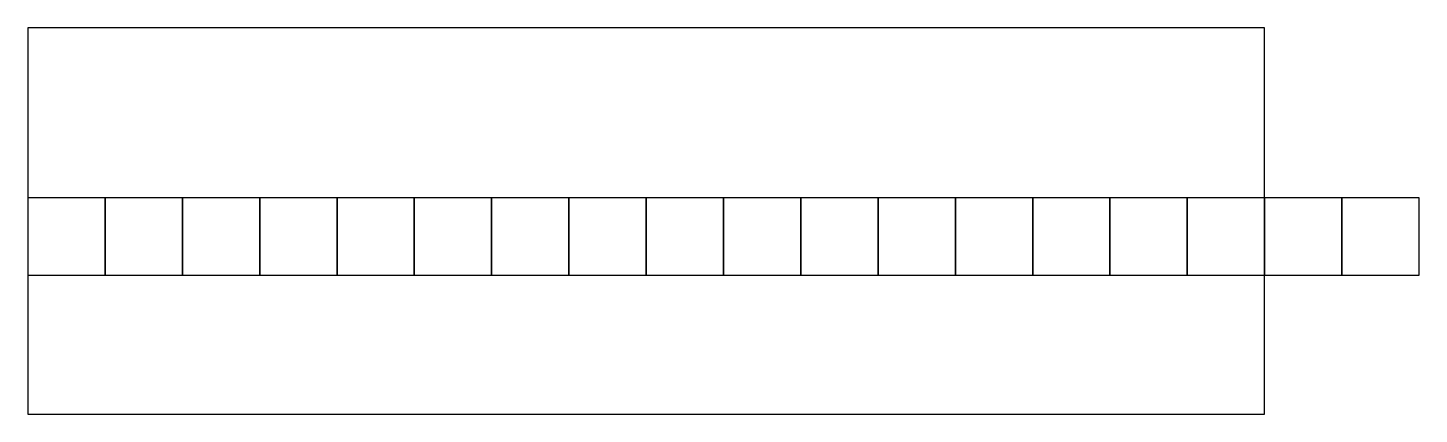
# Model space of a CAD drawing. Header units: millimetres. Extents: x 0 to 9000, y 0 to 2500.
import ezdxf

# ---------------------------------------------------------------- set-up
doc = ezdxf.new("R2010")
doc.units = ezdxf.units.MM

msp = doc.modelspace()

# ---------------------------------------------------------------- linework, layer by layer
at = {"color": 1}
for points in [[(8000, 2500), (0, 2500)], [(0, 2500), (0, 0)], [(8000, 0), (8000, 2500)], [(0, 0), (8000, 0)]]:
    msp.add_lwpolyline(points, dxfattribs=at)
for points in [[(500, 1400), (0, 1400)], [(0, 1400), (0, 900)], [(500, 900), (500, 1400)], [(1000, 1400), (500, 1400)], [(500, 1400), (500, 900)], [(1000, 900), (1000, 1400)], [(1500, 1400), (1000, 1400)], [(1000, 1400), (1000, 900)], [(1500, 900), (1500, 1400)], [(2000, 1400), (1500, 1400)], [(1500, 1400), (1500, 900)], [(2000, 900), (2000, 1400)], [(2500, 1400), (2000, 1400)], [(2000, 1400), (2000, 900)], [(2500, 900), (2500, 1400)], [(3000, 1400), (2500, 1400)], [(2500, 1400), (2500, 900)], [(3000, 900), (3000, 1400)], [(3500, 1400), (3000, 1400)], [(3000, 1400), (3000, 900)], [(3500, 900), (3500, 1400)], [(4000, 1400), (3500, 1400)], [(3500, 1400), (3500, 900)], [(4000, 900), (4000, 1400)], [(4500, 1400), (4000, 1400)], [(4000, 1400), (4000, 900)], [(4500, 900), (4500, 1400)], [(5000, 1400), (4500, 1400)], [(4500, 1400), (4500, 900)], [(5000, 900), (5000, 1400)], [(5500, 1400), (5000, 1400)], [(5000, 1400), (5000, 900)], [(5500, 900), (5500, 1400)], [(6000, 1400), (5500, 1400)], [(5500, 1400), (5500, 900)], [(6000, 900), (6000, 1400)], [(6500, 1400), (6000, 1400)], [(6000, 1400), (6000, 900)], [(6500, 900), (6500, 1400)], [(7000, 1400), (6500, 1400)], [(6500, 1400), (6500, 900)], [(7000, 900), (7000, 1400)], [(7500, 1400), (7000, 1400)], [(7000, 1400), (7000, 900)], [(7500, 900), (7500, 1400)], [(8000, 1400), (7500, 1400)], [(7500, 1400), (7500, 900)], [(8000, 900), (8000, 1400)], [(8500, 1400), (8000, 1400)], [(8000, 1400), (8000, 900)], [(8500, 900), (8500, 1400)], [(9000, 1400), (8500, 1400)], [(8500, 1400), (8500, 900)], [(9000, 900), (9000, 1400)], [(0, 900), (500, 900)], [(500, 900), (1000, 900)], [(1000, 900), (1500, 900)], [(1500, 900), (2000, 900)], [(2000, 900), (2500, 900)], [(2500, 900), (3000, 900)], [(3000, 900), (3500, 900)], [(3500, 900), (4000, 900)], [(4000, 900), (4500, 900)], [(4500, 900), (5000, 900)], [(5000, 900), (5500, 900)], [(5500, 900), (6000, 900)], [(6000, 900), (6500, 900)], [(6500, 900), (7000, 900)], [(7000, 900), (7500, 900)], [(7500, 900), (8000, 900)], [(8000, 900), (8500, 900)], [(8500, 900), (9000, 900)]]:
    msp.add_lwpolyline(points)

doc.saveas('drawing.dxf')
